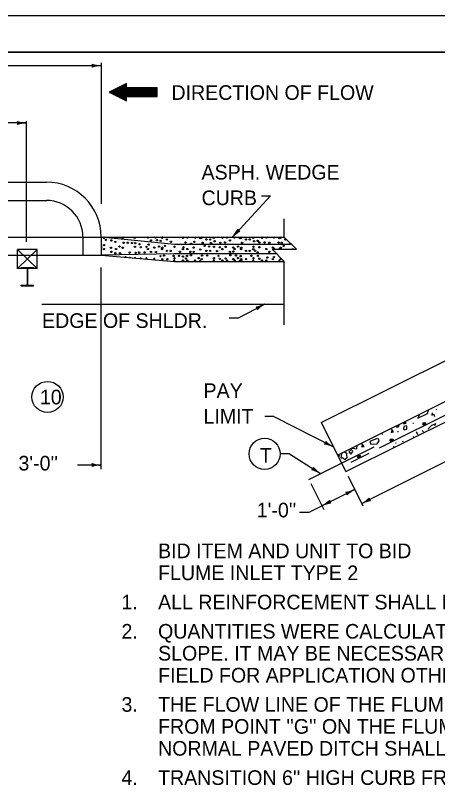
# Model space of a CAD drawing. Extents: x 999.2 to 1036.7, y 999.6 to 1022.6.
# Drawn here: x 1022.25 to 1028.02, y 1011.43 to 1022 of the extents above; entities that cross this region are included whole.
import ezdxf

# ---------------------------------------------------------------- set-up
doc = ezdxf.new("R2010")
doc.units = 0
for name, color, linetype in [('Level 1', 7, 'Continuous'), ('Level 10', 7, 'Continuous'), ('Level 11', 7, 'Continuous'), ('Level 14', 7, 'Continuous')]:
    doc.layers.add(name, color=color, linetype=linetype)

msp = doc.modelspace()

# ---------------------------------------------------------------- linework, layer by layer
at = {"layer": 'Level 1'}
for p, q in [((1023.425, 1021.352), (1023.425, 1019.425)), ((1023.425, 1021.313), (1018.808, 1021.313)), ((1022.404, 1020.53), (1020.948, 1020.53)), ((1022.404, 1018.904), (1022.404, 1020.557)), ((1012.917, 1019.721), (1022.675, 1019.721)), ((1012.921, 1019.471), (1022.68, 1019.471)), ((1025.739, 1019.536), (1025.221, 1018.971)), ((1025.614, 1019.536), (1025.739, 1019.536)), ((1020.342, 1018.971), (1023.425, 1018.971)), ((1023.175, 1018.971), (1023.175, 1018.721)), ((1023.425, 1018.971), (1023.425, 1018.721)), ((1023.425, 1018.971), (1024.425, 1018.971)), ((1024.425, 1018.867), (1023.425, 1018.971)), ((1024.425, 1018.971), (1025.925, 1018.971)), ((1026.655, 1015.987), (1032.693, 1019.006)), ((1026.029, 1018.867), (1024.425, 1018.867)), ((1026.432, 1016.434), (1031.193, 1018.815)), ((1021.925, 1018.721), (1023.425, 1018.721)), ((1022.28, 1018.539), (1022.28, 1018.8)), ((1022.55, 1018.8), (1022.28, 1018.8)), ((1022.55, 1018.8), (1022.28, 1018.539)), ((1022.28, 1018.8), (1022.55, 1018.539)), ((1022.55, 1018.539), (1022.55, 1018.8)), ((1024.425, 1018.742), (1023.425, 1018.721)), ((1023.425, 1018.721), (1024.425, 1018.638)), ((1025.821, 1018.742), (1024.425, 1018.742)), ((1026.767, 1015.763), (1032.806, 1018.783)), ((1024.425, 1018.638), (1025.925, 1018.638)), ((1022.332, 1018.539), (1022.28, 1018.539)), ((1022.332, 1018.555), (1022.498, 1018.555)), ((1022.332, 1018.555), (1022.332, 1018.547)), ((1022.332, 1018.547), (1022.401, 1018.547)), ((1022.332, 1018.547), (1022.332, 1018.539)), ((1022.411, 1018.537), (1022.411, 1018.323)), ((1022.419, 1018.537), (1022.419, 1018.323)), ((1022.429, 1018.547), (1022.498, 1018.547)), ((1022.498, 1018.555), (1022.498, 1018.547)), ((1022.498, 1018.547), (1022.498, 1018.539)), ((1022.55, 1018.539), (1022.498, 1018.539)), ((1023.425, 1015.798), (1023.425, 1018.553)), ((1022.332, 1018.305), (1022.332, 1018.313)), ((1022.332, 1018.313), (1022.401, 1018.313)), ((1022.332, 1018.305), (1022.498, 1018.305)), ((1022.429, 1018.313), (1022.498, 1018.313)), ((1022.498, 1018.305), (1022.498, 1018.313)), ((1022.614, 1018.055), (1025.925, 1018.055)), ((1025.299, 1017.864), (1025.661, 1018.055)), ((1025.174, 1017.864), (1025.299, 1017.864)), ((1027.229, 1016.088), (1028.488, 1016.717)), ((1025.786, 1016.515), (1025.661, 1016.515)), ((1025.786, 1016.515), (1026.599, 1016.101)), ((1026.432, 1016.434), (1026.767, 1015.763)), ((1029.251, 1016.46), (1026.985, 1015.327)), ((1026.262, 1015.656), (1027.156, 1016.102)), ((1025.996, 1016.006), (1025.871, 1016.006)), ((1025.996, 1016.006), (1026.422, 1015.736)), ((1026.842, 1015.894), (1027.087, 1016.017)), ((1023.425, 1015.852), (1023.101, 1015.852)), ((1026.798, 1015.701), (1027.001, 1015.295)), ((1026.29, 1015.599), (1026.467, 1015.246)), ((1026.889, 1015.52), (1026.261, 1015.206)), ((1026.261, 1015.206), (1026.136, 1015.206))]:
    msp.add_line(p, q, dxfattribs=at)
msp.add_lwpolyline([(1023.533, 1020.951), (1023.772, 1020.832), (1023.772, 1020.892), (1024.191, 1020.892), (1024.191, 1021.012), (1023.772, 1021.012), (1023.772, 1021.072)], close=True, dxfattribs=at)
for points in [[(1023.683, 1021.027), (1023.772, 1021.027)], [(1023.695, 1021.033), (1023.772, 1021.033)], [(1023.707, 1021.039), (1023.772, 1021.039)], [(1023.719, 1021.045), (1023.772, 1021.045)], [(1023.731, 1021.05), (1023.772, 1021.05)], [(1023.743, 1021.056), (1023.772, 1021.056)], [(1023.755, 1021.062), (1023.772, 1021.062)], [(1023.767, 1021.068), (1023.772, 1021.068)], [(1023.538, 1020.949), (1024.191, 1020.949)], [(1023.54, 1020.955), (1024.191, 1020.955)], [(1023.55, 1020.943), (1024.191, 1020.943)], [(1023.55, 1020.943), (1024.191, 1020.943)], [(1023.552, 1020.961), (1024.191, 1020.961)], [(1023.562, 1020.937), (1024.191, 1020.937)], [(1023.564, 1020.967), (1024.191, 1020.967)], [(1023.574, 1020.931), (1024.191, 1020.931)], [(1023.576, 1020.973), (1024.191, 1020.973)], [(1023.586, 1020.925), (1024.191, 1020.925)], [(1023.588, 1020.979), (1024.191, 1020.979)], [(1023.598, 1020.919), (1024.191, 1020.919)], [(1023.6, 1020.985), (1024.191, 1020.985)], [(1023.612, 1020.991), (1024.191, 1020.991)], [(1023.624, 1020.997), (1024.191, 1020.997)], [(1023.635, 1021.003), (1024.191, 1021.003)], [(1023.647, 1021.009), (1024.191, 1021.009)], [(1023.659, 1021.015), (1023.772, 1021.015)], [(1023.671, 1021.021), (1023.772, 1021.021)], [(1023.671, 1021.021), (1023.772, 1021.021)], [(1023.61, 1020.913), (1024.191, 1020.913)], [(1023.622, 1020.907), (1024.191, 1020.907)], [(1023.634, 1020.901), (1024.191, 1020.901)], [(1023.646, 1020.895), (1024.191, 1020.895)], [(1023.652, 1020.892), (1024.191, 1020.892)], [(1023.664, 1020.886), (1023.772, 1020.886)], [(1023.676, 1020.88), (1023.772, 1020.88)], [(1023.688, 1020.874), (1023.772, 1020.874)], [(1023.7, 1020.868), (1023.772, 1020.868)], [(1023.712, 1020.862), (1023.772, 1020.862)], [(1023.724, 1020.856), (1023.772, 1020.856)], [(1023.736, 1020.85), (1023.772, 1020.85)], [(1023.748, 1020.844), (1023.772, 1020.844)], [(1023.76, 1020.838), (1023.772, 1020.838)], [(1023.772, 1020.832), (1023.772, 1020.832)], [(1025.925, 1017.768), (1025.925, 1018.638), (1025.759, 1018.805), (1026.092, 1018.805), (1025.925, 1018.971), (1025.925, 1019.221)], [(1027.771, 1016.539), (1027.753, 1016.495), (1027.884, 1016.556), (1027.9, 1016.603)], [(1028.007, 1016.611), (1027.996, 1016.61)], [(1027.946, 1016.565), (1027.945, 1016.535), (1027.97, 1016.548), (1027.981, 1016.517)], [(1027.465, 1016.388), (1027.456, 1016.377), (1027.489, 1016.377), (1027.499, 1016.405)], [(1027.603, 1016.388), (1027.563, 1016.378), (1027.556, 1016.349), (1027.567, 1016.334), (1027.603, 1016.344), (1027.601, 1016.385)], [(1027.568, 1016.439), (1027.558, 1016.417), (1027.591, 1016.425), (1027.575, 1016.443)], [(1027.694, 1016.421), (1027.683, 1016.42)], [(1027.997, 1016.417), (1027.937, 1016.396), (1027.897, 1016.353), (1027.894, 1016.34)], [(1027.987, 1016.388), (1027.986, 1016.402)], [(1027.999, 1016.405), (1027.987, 1016.409)], [(1027.27, 1016.275), (1027.259, 1016.273)], [(1027.403, 1016.335), (1027.387, 1016.3), (1027.42, 1016.308), (1027.39, 1016.343)], [(1027.487, 1016.309), (1027.476, 1016.307)], [(1027.753, 1016.268), (1027.733, 1016.306)], [(1027.83, 1016.307), (1027.812, 1016.327)], [(1027.196, 1016.218), (1027.098, 1016.173), (1027.108, 1016.137), (1027.195, 1016.144), (1027.224, 1016.184), (1027.211, 1016.216)], [(1027.551, 1016.173), (1027.54, 1016.171)], [(1027.693, 1016.237), (1027.683, 1016.236)], [(1026.849, 1016.069), (1026.808, 1016.032), (1026.835, 1016.003), (1026.866, 1016.04), (1026.858, 1016.051)], [(1026.853, 1016.085), (1026.92, 1016.073), (1026.921, 1016.119)], [(1027, 1016.135), (1026.983, 1016.1), (1027.017, 1016.109), (1026.986, 1016.143)], [(1027.43, 1016.103), (1027.413, 1016.104), (1027.428, 1016.102)], [(1027.456, 1016.152), (1027.445, 1016.151)], [(1026.657, 1015.984), (1026.66, 1015.989)], [(1026.669, 1015.96), (1026.683, 1015.979), (1026.676, 1015.997)], [(1026.724, 1016.021), (1026.707, 1016.008), (1026.702, 1015.951), (1026.729, 1015.953), (1026.75, 1015.928), (1026.785, 1015.951), (1026.781, 1015.996)], [(1026.785, 1016.003), (1026.751, 1016.034)]]:
    msp.add_lwpolyline(points, dxfattribs=at)
for centre, radius in [((1023.564, 1018.924), 0.00903), ((1023.619, 1018.905), 0.00903), ((1023.883, 1018.961), 0.00903), ((1024.104, 1018.924), 0.00903), ((1024.186, 1018.927), 0.00903), ((1024.238, 1018.919), 0.00903), ((1024.322, 1018.939), 0.00903), ((1024.378, 1018.906), 0.00903), ((1024.699, 1018.905), 0.00903), ((1024.779, 1018.957), 0.00903), ((1024.862, 1018.939), 0.00903), ((1024.914, 1018.939), 0.00903), ((1024.963, 1018.961), 0.00903), ((1024.974, 1018.913), 0.00903), ((1025.184, 1018.924), 0.00903), ((1025.319, 1018.957), 0.00903), ((1025.402, 1018.939), 0.00903), ((1025.454, 1018.939), 0.00903), ((1025.503, 1018.961), 0.00903), ((1025.514, 1018.913), 0.00903), ((1025.562, 1018.918), 0.00903), ((1025.587, 1018.898), 0.00903), ((1025.859, 1018.957), 0.00903), ((1025.942, 1018.939), 0.00903), ((1023.462, 1018.861), 0.00903), ((1023.462, 1018.806), 0.00903), ((1023.558, 1018.825), 0.00903), ((1023.627, 1018.807), 0.00903), ((1023.675, 1018.84), 0.00903), ((1023.719, 1018.825), 0.00903), ((1023.73, 1018.892), 0.00903), ((1023.788, 1018.892), 0.00903), ((1023.846, 1018.889), 0.00903), ((1023.886, 1018.838), 0.00903), ((1023.891, 1018.887), 0.00903), ((1023.948, 1018.872), 0.00903), ((1023.966, 1018.831), 0.00903), ((1024.044, 1018.835), 0.00903), ((1024.063, 1018.807), 0.00903), ((1024.072, 1018.867), 0.00903), ((1024.15, 1018.827), 0.00903), ((1024.215, 1018.84), 0.00903), ((1024.257, 1018.806), 0.00903), ((1024.259, 1018.825), 0.00903), ((1024.298, 1018.85), 0.00903), ((1024.426, 1018.838), 0.00903), ((1024.542, 1018.806), 0.00903), ((1024.549, 1018.834), 0.00903), ((1024.577, 1018.898), 0.00903), ((1024.603, 1018.807), 0.00903), ((1024.651, 1018.879), 0.00903), ((1024.69, 1018.827), 0.00903), ((1024.779, 1018.8), 0.00903), ((1024.81, 1018.892), 0.00903), ((1024.838, 1018.85), 0.00903), ((1024.9, 1018.842), 0.00903), ((1024.926, 1018.889), 0.00903), ((1024.966, 1018.838), 0.00903), ((1025.046, 1018.831), 0.00903), ((1025.054, 1018.891), 0.00903), ((1025.082, 1018.806), 0.00903), ((1025.117, 1018.898), 0.00903), ((1025.124, 1018.835), 0.00903), ((1025.23, 1018.827), 0.00903), ((1025.247, 1018.807), 0.00903), ((1025.295, 1018.84), 0.00903), ((1025.337, 1018.806), 0.00903), ((1025.339, 1018.825), 0.00903), ((1025.35, 1018.892), 0.00903), ((1025.503, 1018.804), 0.00903), ((1025.506, 1018.838), 0.00903), ((1025.586, 1018.831), 0.00903), ((1025.657, 1018.898), 0.00903), ((1025.683, 1018.807), 0.00903), ((1025.721, 1018.892), 0.00903), ((1025.77, 1018.827), 0.00903), ((1025.85, 1018.894), 0.00903), ((1025.879, 1018.825), 0.00903), ((1025.89, 1018.892), 0.00903), ((1025.918, 1018.85), 0.00903), ((1023.564, 1018.767), 0.00903), ((1023.619, 1018.748), 0.00903), ((1023.682, 1018.749), 0.00903), ((1023.815, 1018.758), 0.00903), ((1023.894, 1018.755), 0.00903), ((1023.942, 1018.761), 0.00903), ((1024.017, 1018.761), 0.00903), ((1024.104, 1018.767), 0.00903), ((1024.172, 1018.766), 0.00903), ((1024.235, 1018.709), 0.00903), ((1024.284, 1018.716), 0.00903), ((1024.322, 1018.781), 0.00903), ((1024.374, 1018.781), 0.00903), ((1024.415, 1018.713), 0.00903), ((1024.488, 1018.714), 0.00903), ((1024.501, 1018.769), 0.00903), ((1024.542, 1018.703), 0.00903), ((1024.597, 1018.713), 0.00903), ((1024.644, 1018.767), 0.00903), ((1024.651, 1018.722), 0.00903), ((1024.688, 1018.768), 0.00903), ((1024.804, 1018.716), 0.00903), ((1024.862, 1018.781), 0.00903), ((1024.873, 1018.716), 0.00903), ((1024.914, 1018.781), 0.00903), ((1025.009, 1018.779), 0.00903), ((1025.028, 1018.714), 0.00903), ((1025.184, 1018.767), 0.00903), ((1025.191, 1018.722), 0.00903), ((1025.232, 1018.771), 0.00903), ((1025.266, 1018.716), 0.00903), ((1025.329, 1018.711), 0.00903), ((1025.402, 1018.781), 0.00903), ((1025.454, 1018.781), 0.00903), ((1025.477, 1018.715), 0.00903), ((1025.529, 1018.783), 0.00903), ((1025.562, 1018.761), 0.00903), ((1025.568, 1018.714), 0.00903), ((1025.697, 1018.689), 0.00903), ((1025.724, 1018.767), 0.00903), ((1025.788, 1018.695), 0.00903), ((1024.259, 1018.668), 0.00903), ((1024.329, 1018.667), 0.00903), ((1024.426, 1018.681), 0.00903), ((1024.542, 1018.648), 0.00903), ((1024.584, 1018.677), 0.00903), ((1024.603, 1018.65), 0.00903), ((1024.707, 1018.65), 0.00903), ((1024.755, 1018.683), 0.00903), ((1024.799, 1018.668), 0.00903), ((1024.966, 1018.681), 0.00903), ((1025.046, 1018.674), 0.00903), ((1025.082, 1018.648), 0.00903), ((1025.124, 1018.677), 0.00903), ((1025.143, 1018.65), 0.00903), ((1025.23, 1018.67), 0.00903), ((1025.247, 1018.65), 0.00903), ((1025.295, 1018.683), 0.00903), ((1025.337, 1018.648), 0.00903), ((1025.339, 1018.668), 0.00903), ((1025.403, 1018.668), 0.00903), ((1025.506, 1018.681), 0.00903), ((1025.586, 1018.674), 0.00903), ((1025.622, 1018.648), 0.00903), ((1025.683, 1018.65), 0.00903), ((1025.77, 1018.67), 0.00903), ((1025.879, 1018.668), 0.00903), ((1022.691, 1016.784), 0.213), ((1027.841, 1016.416), 0.0188), ((1027.841, 1016.416), 0.00938), ((1025.658, 1016.006), 0.213), ((1027.394, 1016.193), 0.0188), ((1027.394, 1016.193), 0.00938), ((1026.948, 1015.969), 0.0188), ((1026.948, 1015.969), 0.00938)]:
    msp.add_circle(centre, radius, dxfattribs=at)
for centre, radius, start, end in [((1023.277, 1021.313), 0.0313, 318.7746, 40.8913), ((1023.425, 1021.704), 0.391, 251.3472, 269.9939), ((1023.425, 1020.922), 0.391, 90, 108.6688), ((1023.425, 1020.922), 0.391, 89.9878, 90), ((1022.256, 1020.53), 0.0313, 318.7746, 40.8913), ((1022.404, 1020.921), 0.391, 251.3472, 269.9939), ((1022.404, 1020.139), 0.391, 90, 108.6688), ((1022.404, 1020.139), 0.391, 89.9878, 90), ((1022.675, 1018.971), 0.75, 0, 90), ((1022.675, 1018.971), 0.5, 0, 90), ((1024.933, 1019.236), 0.391, 317.4494, 336.1182), ((1025.509, 1018.707), 0.391, 118.7965, 137.4433), ((1025.321, 1019.081), 0.0313, 186.224, 268.3407), ((1023.462, 1018.963), 0.00903, 109.8424, 70.1614), ((1023.487, 1018.936), 0.00903, 132.4485, 47.5553), ((1023.627, 1018.965), 0.00903, 132.4159, 47.5879), ((1023.717, 1018.963), 0.00903, 109.6824, 70.3214), ((1024.063, 1018.965), 0.00903, 132.2791, 47.7248), ((1024.167, 1018.965), 0.00903, 132.2464, 47.7575), ((1024.257, 1018.963), 0.00903, 109.3405, 70.6633), ((1024.542, 1018.963), 0.00903, 109.1582, 70.8456), ((1024.603, 1018.965), 0.00903, 132.1091, 47.8948), ((1024.707, 1018.965), 0.00903, 132.0763, 47.9276), ((1024.797, 1018.963), 0.00903, 108.9927, 71.0111), ((1025.082, 1018.963), 0.00903, 108.8072, 71.1966), ((1025.143, 1018.965), 0.00903, 131.9385, 48.0653), ((1024.933, 1019.236), 0.391, 317.4372, 317.4494), ((1025.247, 1018.965), 0.00903, 131.9056, 48.0982), ((1025.337, 1018.963), 0.00903, 108.6387, 71.3652), ((1025.622, 1018.963), 0.00903, 108.4497, 71.5541), ((1025.683, 1018.965), 0.00903, 131.7674, 48.2365), ((1025.787, 1018.965), 0.00903, 131.7343, 48.2695), ((1025.877, 1018.963), 0.00903, 108.278, 71.7258), ((1023.426, 1018.831), 0.00903, 264.5307, 95.4311), ((1025.787, 1018.807), 0.00903, 343.3526, 196.6474), ((1025.859, 1018.8), 0.00903, 32.3159, 147.6841), ((1025.877, 1018.806), 0.00903, 355.209, 184.791), ((1026.006, 1018.889), 0.00903, 122.8695, 327.1305), ((1026.043, 1018.804), 0.00903, 7.3925, 172.6075), ((1023.758, 1018.692), 0.00903, 4.5919, 165.8706), ((1023.82, 1018.685), 0.00903, 19.8383, 150.6242), ((1023.886, 1018.681), 0.00903, 7.6468, 162.8156), ((1023.966, 1018.674), 0.00903, 12.5976, 157.8649), ((1024.044, 1018.677), 0.00903, 298.8124, 231.6501), ((1024.15, 1018.67), 0.00903, 273.4689, 256.9936), ((1024.257, 1018.648), 0.00903, 20.24, 150.2224), ((1024.423, 1018.646), 0.00903, 293.963, 237.6891), ((1024.779, 1018.643), 0.00903, 329.6243, 210.382), ((1024.963, 1018.646), 0.00903, 294.4274, 245.579), ((1025.319, 1018.643), 0.00903, 329.8446, 210.1617), ((1025.503, 1018.646), 0.00903, 294.8836, 245.1228), ((1025.859, 1018.643), 0.00903, 330.0645, 209.9419), ((1022.401, 1018.537), 0.0104, 0, 90), ((1022.429, 1018.537), 0.0104, 90, 180), ((1022.401, 1018.323), 0.0104, 270, 360), ((1022.429, 1018.323), 0.0104, 180, 270), ((1025.479, 1018.401), 0.391, 279.1405, 297.7873), ((1025.529, 1017.985), 0.0313, 346.568, 68.6847), ((1025.843, 1017.709), 0.391, 117.7934, 136.4622), ((1025.843, 1017.709), 0.391, 117.7812, 117.7934), ((1026.466, 1016.168), 0.0313, 291.7692, 13.8859), ((1026.776, 1016.449), 0.391, 224.3417, 242.9885), ((1026.421, 1015.752), 0.391, 62.9946, 81.6633), ((1026.421, 1015.752), 0.391, 62.9823, 62.9946), ((1023.277, 1015.852), 0.0313, 318.7746, 40.8913), ((1023.425, 1016.243), 0.391, 251.3472, 269.9939), ((1023.425, 1015.461), 0.391, 90, 108.6688), ((1023.425, 1015.461), 0.391, 89.9878, 90), ((1026.297, 1015.815), 0.0313, 286.4522, 8.5689), ((1026.213, 1015.406), 0.391, 57.6776, 76.3464), ((1026.631, 1016.066), 0.391, 219.0248, 237.6715), ((1026.213, 1015.406), 0.391, 57.6654, 57.6776), ((1026.714, 1015.869), 0.391, 277.9165, 296.5632), ((1026.756, 1015.453), 0.0313, 345.3439, 67.4606), ((1027.064, 1015.17), 0.391, 116.5693, 135.2381), ((1027.064, 1015.17), 0.391, 116.5571, 116.5693), ((1026.267, 1015.646), 0.391, 296.5693, 315.2381), ((1026.617, 1014.947), 0.391, 97.9165, 116.5632), ((1026.575, 1015.363), 0.0313, 165.3439, 247.4606), ((1026.81, 1015.677), 0.391, 296.5693, 315.238), ((1027.16, 1014.977), 0.391, 97.9164, 116.5632), ((1026.81, 1015.677), 0.391, 296.557, 296.5693), ((1027.118, 1015.394), 0.0313, 165.3439, 247.4606), ((1026.267, 1015.646), 0.391, 296.5571, 296.5693)]:
    msp.add_arc(centre, radius, start, end, dxfattribs=at)
at = {"layer": 'Level 10'}
msp.add_line((1007, 1021.5), (1035.5, 1021.5), dxfattribs=at)
at = {"layer": 'Level 11'}
msp.add_lwpolyline([(1007, 1000.5), (1035.5, 1000.5), (1035.5, 1021.5), (1007, 1021.5)], close=True, dxfattribs=at)
at = {"layer": 'Level 14'}
msp.add_line((1000, 1022), (1036, 1022), dxfattribs=at)

# ---------------------------------------------------------------- texts
at = {"layer": 'Level 1'}
for s, p in [('DIRECTION OF FLOW', (1024.385, 1020.846)), ('ASPH. WEDGE', (1024.796, 1019.757)), ('CURB', (1024.796, 1019.407)), ('EDGE OF SHLDR.', (1022.616, 1017.728)), ('PAY', (1024.823, 1016.771)), ('10', (1022.587, 1016.683)), ('LIMIT', (1024.823, 1016.421)), ('T', (1025.592, 1015.885)), ("3'-0''", (1022.294, 1015.779)), ("1'-0''", (1025.551, 1015.138)), ('BID ITEM AND UNIT TO BID', (1024.202, 1014.58)), ('FLUME INLET TYPE 2', (1024.202, 1014.28)), ('1.', (1023.702, 1013.88)), ("ALL REINFORCEMENT SHALL BE NO. 4 BARS SPACED 1'-0'' O.C.", (1024.202, 1013.88)), ('2.', (1023.702, 1013.48)), ('QUANTITIES WERE CALCULATED FOR APPLICATION ON A 2:1 FILL', (1024.202, 1013.48)), ('SLOPE. IT MAY BE NECESSARY TO ADJUST THE STEEL IN THE', (1024.202, 1013.18)), ('FIELD FOR APPLICATION OTHER THAN 2:1 SLOPE.', (1024.202, 1012.88)), ('3.', (1023.702, 1012.48)), ('THE FLOW LINE OF THE FLUME AND THE NORMAL PAVED DITCH', (1024.202, 1012.48)), ("FROM POINT ''G'' ON THE FLUME TO THE LOWER END OF THE", (1024.202, 1012.18)), ('NORMAL PAVED DITCH SHALL BE A STRAIGHT LINE GRADE.', (1024.202, 1011.88)), ('4.', (1023.702, 1011.48)), ("TRANSITION 6'' HIGH CURB FROM POINT ''B'' TO 1'-0'' HIGH CURB", (1024.202, 1011.48))]:
    msp.add_text(s, height=0.2, dxfattribs=at).set_placement(p)

doc.saveas('drawing.dxf')
